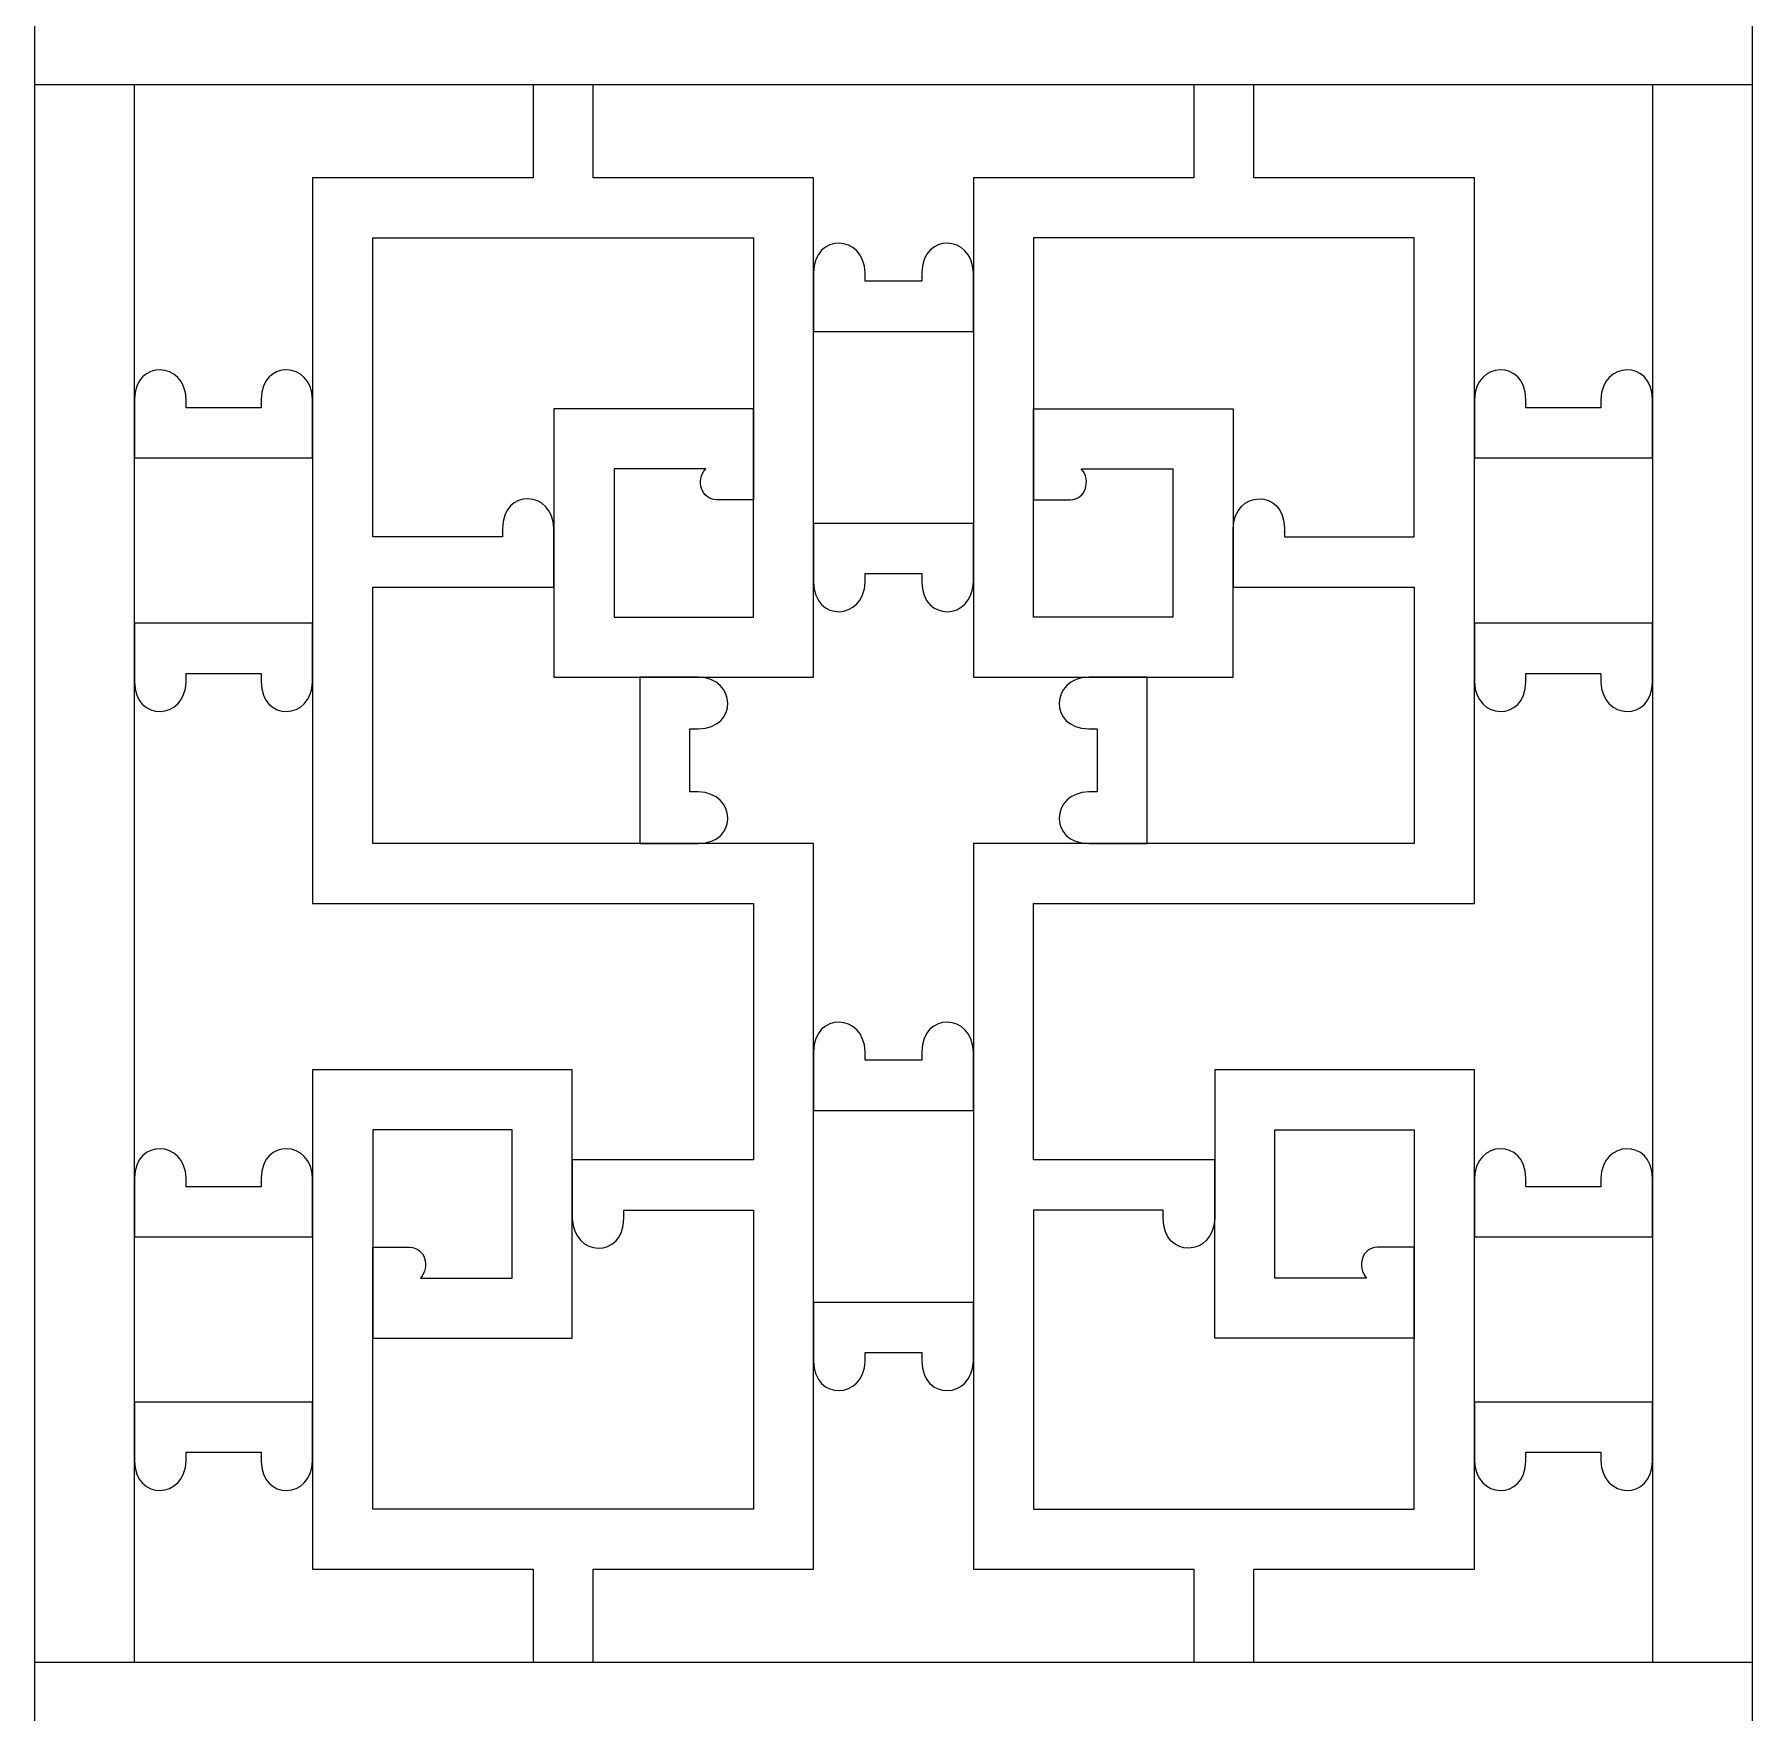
# Model space of a CAD drawing. Header units: centimetres. Extents: x 20.8 to 27.4, y -9.5 to 9.5.
# Drawn here: x 24.612 to 27.368, y -1.346 to 1.346 of the extents above; entities that cross this region are included whole.
import ezdxf

# ---------------------------------------------------------------- set-up
doc = ezdxf.new("R2010")
doc.units = ezdxf.units.CM
doc.header["$MEASUREMENT"] = 0
doc.layers.add('layer 1', color=7, linetype='Continuous')

msp = doc.modelspace()

# ---------------------------------------------------------------- linework, layer by layer
at = {"layer": 'layer 1', "color": 250, "lineweight": 9}
for points in [[(24.61222, 4.11734), (24.61222, 4.11734), (27.36783, 4.11734), (27.36783, 4.11734), (27.36783, 4.11734), (27.36783, 4.11734), (27.36783, 1.26533), (27.36783, 1.26533), (27.36783, 1.26533), (27.36783, 1.26533), (24.61222, 1.26533), (24.61222, 1.26533), (24.61222, 1.26533), (24.61222, 1.26533), (24.61222, 4.11734), (24.61222, 4.11734)], [(24.61222, 1.42601), (24.61222, 1.42601), (27.36783, 1.42601), (27.36783, 1.42601), (27.36783, 1.42601), (27.36783, 1.42601), (27.36783, -1.42599), (27.36783, -1.42599), (27.36783, -1.42599), (27.36783, -1.42599), (24.61222, -1.42599), (24.61222, -1.42599), (24.61222, -1.42599), (24.61222, -1.42599), (24.61222, 1.42601), (24.61222, 1.42601)], [(24.61222, -1.26532), (24.61222, -1.26532), (27.36783, -1.26532), (27.36783, -1.26532), (27.36783, -1.26532), (27.36783, -1.26532), (27.36783, -4.11733), (27.36783, -4.11733), (27.36783, -4.11733), (27.36783, -4.11733), (24.61222, -4.11733), (24.61222, -4.11733), (24.61222, -4.11733), (24.61222, -4.11733), (24.61222, -1.26532), (24.61222, -1.26532)]]:
    msp.add_open_spline(points, degree=3, knots=[0, 0, 0, 0, 0.2, 0.2, 0.2, 0.2, 0.4, 0.4, 0.4, 0.4, 0.6, 0.6, 0.6, 0.6, 1, 1, 1, 1], dxfattribs=at)
at = {"layer": 'layer 1', "color": 7, "lineweight": 9}
for points, knots in [([(24.77289, 0.76041), (24.77328, 0.82522), (24.85418, 0.82195), (24.85547, 0.76038), (24.85547, 0.76038), (24.85547, 0.7483), (24.85547, 0.74899), (24.85547, 0.74669), (24.85547, 0.74669), (24.85547, 0.74669), (24.97591, 0.74669), (24.97591, 0.74669), (24.97591, 0.74669), (24.97591, 0.76245), (24.97591, 0.74462), (24.97591, 0.76038), (24.97591, 0.76038), (24.97627, 0.82522), (25.05721, 0.82196), (25.0585, 0.76038), (25.0585, 0.76038), (25.0585, 0.76038), (25.0585, 1.11585), (25.0585, 1.11585), (25.0585, 1.11585), (25.0585, 1.11585), (25.412, 1.11585), (25.412, 1.11585), (25.412, 1.11585), (25.412, 1.11585), (25.412, 1.26533), (25.412, 1.26533), (25.412, 1.26533), (25.412, 1.26533), (24.77289, 1.26533), (24.77289, 1.26533), (24.77289, 1.26533), (24.77289, 1.26533), (24.77289, 0.76041), (24.77289, 0.76041)], [0, 0, 0, 0, 0.0909091, 0.0909091, 0.0909091, 0.0909091, 0.1818182, 0.1818182, 0.1818182, 0.1818182, 0.2727273, 0.2727273, 0.2727273, 0.2727273, 0.3636364, 0.3636364, 0.3636364, 0.3636364, 0.4545455, 0.4545455, 0.4545455, 0.4545455, 0.5454545, 0.5454545, 0.5454545, 0.5454545, 0.6363636, 0.6363636, 0.6363636, 0.6363636, 0.7272727, 0.7272727, 0.7272727, 0.7272727, 0.8181818, 0.8181818, 0.8181818, 0.8181818, 1, 1, 1, 1]), ([(25.50838, 1.26533), (25.50838, 1.26533), (25.50838, 1.11585), (25.50838, 1.11585), (25.50838, 1.11585), (25.50838, 1.11585), (25.86189, 1.11585), (25.86189, 1.11585), (25.86189, 1.11585), (25.86189, 1.11585), (25.86189, 0.96339), (25.86189, 0.96339), (25.86189, 0.96339), (25.86228, 1.02819), (25.94317, 1.02493), (25.94447, 0.96336), (25.94447, 0.96336), (25.94447, 0.95127), (25.94447, 0.95195), (25.94447, 0.94966), (25.94447, 0.94966), (25.94447, 0.94966), (26.03558, 0.94966), (26.03558, 0.94966), (26.03558, 0.94966), (26.03558, 0.96543), (26.03558, 0.94759), (26.03558, 0.96336), (26.03558, 0.96336), (26.03592, 1.02808), (26.11658, 1.02493), (26.11815, 0.96367), (26.11815, 0.96367), (26.11815, 0.96367), (26.11815, 1.11585), (26.11815, 1.11585), (26.11815, 1.11585), (26.11815, 1.11585), (26.47164, 1.11585), (26.47164, 1.11585), (26.47164, 1.11585), (26.47164, 1.11585), (26.47164, 1.26533), (26.47164, 1.26533), (26.47164, 1.26533), (26.47164, 1.26533), (25.50838, 1.26533), (25.50838, 1.26533)], [0, 0, 0, 0, 0.0769231, 0.0769231, 0.0769231, 0.0769231, 0.1538462, 0.1538462, 0.1538462, 0.1538462, 0.2307692, 0.2307692, 0.2307692, 0.2307692, 0.3076923, 0.3076923, 0.3076923, 0.3076923, 0.3846154, 0.3846154, 0.3846154, 0.3846154, 0.4615385, 0.4615385, 0.4615385, 0.4615385, 0.5384615, 0.5384615, 0.5384615, 0.5384615, 0.6153846, 0.6153846, 0.6153846, 0.6153846, 0.6923077, 0.6923077, 0.6923077, 0.6923077, 0.7692308, 0.7692308, 0.7692308, 0.7692308, 0.8461538, 0.8461538, 0.8461538, 0.8461538, 1, 1, 1, 1]), ([(26.56803, 1.26533), (26.56803, 1.26533), (26.56803, 1.11585), (26.56803, 1.11585), (26.56803, 1.11585), (26.56803, 1.11585), (26.92155, 1.11585), (26.92155, 1.11585), (26.92155, 1.11585), (26.92155, 1.11585), (26.92155, 0.76038), (26.92155, 0.76038), (26.92155, 0.76038), (26.92281, 0.82196), (27.00377, 0.82522), (27.00411, 0.76038), (27.00411, 0.76038), (27.00411, 0.74462), (27.00411, 0.76245), (27.00411, 0.74669), (27.00411, 0.74669), (27.00411, 0.74669), (27.12456, 0.74669), (27.12456, 0.74669), (27.12456, 0.74669), (27.12456, 0.74899), (27.12456, 0.7483), (27.12456, 0.76038), (27.12456, 0.76038), (27.12585, 0.82195), (27.20675, 0.82522), (27.20713, 0.76041), (27.20713, 0.76041), (27.20713, 0.76041), (27.20713, 1.26533), (27.20713, 1.26533), (27.20713, 1.26533), (27.20713, 1.26533), (26.56803, 1.26533), (26.56803, 1.26533)], [0, 0, 0, 0, 0.0909091, 0.0909091, 0.0909091, 0.0909091, 0.1818182, 0.1818182, 0.1818182, 0.1818182, 0.2727273, 0.2727273, 0.2727273, 0.2727273, 0.3636364, 0.3636364, 0.3636364, 0.3636364, 0.4545455, 0.4545455, 0.4545455, 0.4545455, 0.5454545, 0.5454545, 0.5454545, 0.5454545, 0.6363636, 0.6363636, 0.6363636, 0.6363636, 0.7272727, 0.7272727, 0.7272727, 0.7272727, 0.8181818, 0.8181818, 0.8181818, 0.8181818, 1, 1, 1, 1]), ([(25.44545, 0.55336), (25.44545, 0.55336), (25.44545, 0.74529), (25.44545, 0.74529), (25.44545, 0.74529), (25.44545, 0.74529), (25.76548, 0.74529), (25.76548, 0.74529), (25.76548, 0.74529), (25.76548, 0.74529), (25.76548, 1.01944), (25.76548, 1.01944), (25.76548, 1.01944), (25.76548, 1.01944), (25.15491, 1.01944), (25.15491, 1.01944), (25.15491, 1.01944), (25.15491, 1.01944), (25.15491, 0.53967), (25.15491, 0.53967), (25.15491, 0.53967), (25.15491, 0.53967), (25.36286, 0.53967), (25.36286, 0.53967), (25.36286, 0.53967), (25.36286, 0.55543), (25.36286, 0.53759), (25.36286, 0.55336), (25.36286, 0.55336), (25.36322, 0.6182), (25.44414, 0.61493), (25.44545, 0.55336)], [0, 0, 0, 0, 0.1111111, 0.1111111, 0.1111111, 0.1111111, 0.2222222, 0.2222222, 0.2222222, 0.2222222, 0.3333333, 0.3333333, 0.3333333, 0.3333333, 0.4444444, 0.4444444, 0.4444444, 0.4444444, 0.5555556, 0.5555556, 0.5555556, 0.5555556, 0.6666667, 0.6666667, 0.6666667, 0.6666667, 0.7777778, 0.7777778, 0.7777778, 0.7777778, 1, 1, 1, 1]), ([(26.53459, 0.55336), (26.53459, 0.55336), (26.53459, 0.64889), (26.53459, 0.64889), (26.53459, 0.64889), (26.53459, 0.64889), (26.53459, 0.74529), (26.53459, 0.74529), (26.53459, 0.74529), (26.53459, 0.74529), (26.21456, 0.74529), (26.21456, 0.74529), (26.21456, 0.74529), (26.21456, 0.74529), (26.21456, 1.01944), (26.21456, 1.01944), (26.21456, 1.01944), (26.21456, 1.01944), (26.82513, 1.01944), (26.82513, 1.01944), (26.82513, 1.01944), (26.82513, 1.01944), (26.82513, 0.53967), (26.82513, 0.53967), (26.82513, 0.53967), (26.82513, 0.53967), (26.61716, 0.53967), (26.61716, 0.53967), (26.61716, 0.53967), (26.61716, 0.55543), (26.61716, 0.53759), (26.61716, 0.55336), (26.61716, 0.55336), (26.61683, 0.6182), (26.53589, 0.61493), (26.53459, 0.55336)], [0, 0, 0, 0, 0.1, 0.1, 0.1, 0.1, 0.2, 0.2, 0.2, 0.2, 0.3, 0.3, 0.3, 0.3, 0.4, 0.4, 0.4, 0.4, 0.5, 0.5, 0.5, 0.5, 0.6, 0.6, 0.6, 0.6, 0.7, 0.7, 0.7, 0.7, 0.8, 0.8, 0.8, 0.8, 1, 1, 1, 1]), ([(25.86189, 0.86933), (25.86189, 0.86933), (25.86189, 0.96339), (25.86189, 0.96339), (25.86189, 0.96339), (25.86189, 0.96339), (25.86189, 0.86933), (25.86189, 0.86933)], [0, 0, 0, 0, 0.3333333, 0.3333333, 0.3333333, 0.3333333, 1, 1, 1, 1]), ([(26.11815, 0.86933), (26.11815, 0.86933), (26.11815, 0.96367), (26.11815, 0.96367), (26.11815, 0.96367), (26.11815, 0.96367), (26.11815, 0.86933), (26.11815, 0.86933)], [0, 0, 0, 0, 0.3333333, 0.3333333, 0.3333333, 0.3333333, 1, 1, 1, 1]), ([(26.11815, 0.86933), (26.11815, 0.86933), (25.86189, 0.86933), (25.86189, 0.86933), (25.86189, 0.86933), (25.86189, 0.86933), (25.86189, 0.56131), (25.86189, 0.56131), (25.86189, 0.56131), (25.86189, 0.56131), (26.11815, 0.56131), (26.11815, 0.56131), (26.11815, 0.56131), (26.11815, 0.56131), (26.11815, 0.86933), (26.11815, 0.86933)], [0, 0, 0, 0, 0.2, 0.2, 0.2, 0.2, 0.4, 0.4, 0.4, 0.4, 0.6, 0.6, 0.6, 0.6, 1, 1, 1, 1]), ([(24.77289, 0.66636), (24.77289, 0.66636), (24.77289, 0.76041), (24.77289, 0.76041), (24.77289, 0.76041), (24.77289, 0.76041), (24.77289, 0.66636), (24.77289, 0.66636)], [0, 0, 0, 0, 0.3333333, 0.3333333, 0.3333333, 0.3333333, 1, 1, 1, 1]), ([(25.0585, 0.66636), (25.0585, 0.66636), (25.0585, 0.76038), (25.0585, 0.76038), (25.0585, 0.76038), (25.0585, 0.76038), (25.0585, 0.66636), (25.0585, 0.66636)], [0, 0, 0, 0, 0.3333333, 0.3333333, 0.3333333, 0.3333333, 1, 1, 1, 1]), ([(25.76548, 0.59931), (25.76548, 0.59931), (25.76548, 0.74529), (25.76548, 0.74529), (25.76548, 0.74529), (25.76548, 0.74529), (25.76548, 0.59931), (25.76548, 0.59931)], [0, 0, 0, 0, 0.3333333, 0.3333333, 0.3333333, 0.3333333, 1, 1, 1, 1]), ([(26.21456, 0.59931), (26.21456, 0.59931), (26.21456, 0.74529), (26.21456, 0.74529), (26.21456, 0.74529), (26.21456, 0.74529), (26.21456, 0.59931), (26.21456, 0.59931)], [0, 0, 0, 0, 0.3333333, 0.3333333, 0.3333333, 0.3333333, 1, 1, 1, 1]), ([(26.92155, 0.66636), (26.92155, 0.66636), (26.92155, 0.76038), (26.92155, 0.76038), (26.92155, 0.76038), (26.92155, 0.76038), (26.92155, 0.66636), (26.92155, 0.66636)], [0, 0, 0, 0, 0.3333333, 0.3333333, 0.3333333, 0.3333333, 1, 1, 1, 1]), ([(27.20713, 0.66636), (27.20713, 0.66636), (27.20713, 0.76041), (27.20713, 0.76041), (27.20713, 0.76041), (27.20713, 0.76041), (27.20713, 0.66636), (27.20713, 0.66636)], [0, 0, 0, 0, 0.3333333, 0.3333333, 0.3333333, 0.3333333, 1, 1, 1, 1]), ([(24.77289, 0.40129), (24.77289, 0.40129), (25.0585, 0.40129), (25.0585, 0.40129), (25.0585, 0.40129), (25.0585, 0.40129), (25.0585, 0.66636), (25.0585, 0.66636), (25.0585, 0.66636), (25.0585, 0.66636), (24.77289, 0.66636), (24.77289, 0.66636), (24.77289, 0.66636), (24.77289, 0.66636), (24.77289, 0.40129), (24.77289, 0.40129)], [0, 0, 0, 0, 0.2, 0.2, 0.2, 0.2, 0.4, 0.4, 0.4, 0.4, 0.6, 0.6, 0.6, 0.6, 1, 1, 1, 1]), ([(27.20713, 0.66636), (27.20713, 0.66636), (26.92155, 0.66636), (26.92155, 0.66636), (26.92155, 0.66636), (26.92155, 0.66636), (26.92155, 0.40129), (26.92155, 0.40129), (26.92155, 0.40129), (26.92155, 0.40129), (27.20713, 0.40129), (27.20713, 0.40129), (27.20713, 0.40129), (27.20713, 0.40129), (27.20713, 0.66636), (27.20713, 0.66636)], [0, 0, 0, 0, 0.2, 0.2, 0.2, 0.2, 0.4, 0.4, 0.4, 0.4, 0.6, 0.6, 0.6, 0.6, 1, 1, 1, 1]), ([(25.68882, 0.64889), (25.67246, 0.63088), (25.68202, 0.59911), (25.70636, 0.59931), (25.70636, 0.59931), (25.72606, 0.59931), (25.74576, 0.59931), (25.76548, 0.59931), (25.76548, 0.59931), (25.76548, 0.59931), (25.76548, 0.4112), (25.76548, 0.4112), (25.76548, 0.4112), (25.76548, 0.4112), (25.54184, 0.4112), (25.54184, 0.4112), (25.54184, 0.4112), (25.54184, 0.4112), (25.54184, 0.64889), (25.54184, 0.64889), (25.54184, 0.64889), (25.54184, 0.64889), (25.68882, 0.64889), (25.68882, 0.64889)], [0, 0, 0, 0, 0.1428571, 0.1428571, 0.1428571, 0.1428571, 0.2857143, 0.2857143, 0.2857143, 0.2857143, 0.4285714, 0.4285714, 0.4285714, 0.4285714, 0.5714286, 0.5714286, 0.5714286, 0.5714286, 0.7142857, 0.7142857, 0.7142857, 0.7142857, 1, 1, 1, 1]), ([(26.2912, 0.64889), (26.30756, 0.63088), (26.29802, 0.59911), (26.27368, 0.59931), (26.27368, 0.59931), (26.25396, 0.59931), (26.23426, 0.59931), (26.21456, 0.59931), (26.21456, 0.59931), (26.21456, 0.59931), (26.21456, 0.4112), (26.21456, 0.4112), (26.21456, 0.4112), (26.21456, 0.4112), (26.43818, 0.4112), (26.43818, 0.4112), (26.43818, 0.4112), (26.43818, 0.4112), (26.43818, 0.64889), (26.43818, 0.64889), (26.43818, 0.64889), (26.43818, 0.64889), (26.2912, 0.64889), (26.2912, 0.64889)], [0, 0, 0, 0, 0.1428571, 0.1428571, 0.1428571, 0.1428571, 0.2857143, 0.2857143, 0.2857143, 0.2857143, 0.4285714, 0.4285714, 0.4285714, 0.4285714, 0.5714286, 0.5714286, 0.5714286, 0.5714286, 0.7142857, 0.7142857, 0.7142857, 0.7142857, 1, 1, 1, 1]), ([(25.44545, 0.45933), (25.44545, 0.45933), (25.44545, 0.55336), (25.44545, 0.55336), (25.44545, 0.55336), (25.44545, 0.55336), (25.44545, 0.45933), (25.44545, 0.45933)], [0, 0, 0, 0, 0.3333333, 0.3333333, 0.3333333, 0.3333333, 1, 1, 1, 1]), ([(25.86189, 0.46726), (25.86189, 0.46726), (25.86189, 0.56131), (25.86189, 0.56131), (25.86189, 0.56131), (25.86189, 0.56131), (25.86189, 0.46726), (25.86189, 0.46726)], [0, 0, 0, 0, 0.3333333, 0.3333333, 0.3333333, 0.3333333, 1, 1, 1, 1]), ([(26.11815, 0.46697), (26.11815, 0.46697), (26.11815, 0.56131), (26.11815, 0.56131), (26.11815, 0.56131), (26.11815, 0.56131), (26.11815, 0.46697), (26.11815, 0.46697)], [0, 0, 0, 0, 0.3333333, 0.3333333, 0.3333333, 0.3333333, 1, 1, 1, 1]), ([(26.53459, 0.45933), (26.53459, 0.45933), (26.53459, 0.55336), (26.53459, 0.55336), (26.53459, 0.55336), (26.53459, 0.55336), (26.53459, 0.45933), (26.53459, 0.45933)], [0, 0, 0, 0, 0.3333333, 0.3333333, 0.3333333, 0.3333333, 1, 1, 1, 1]), ([(26.30305, 0.0482), (26.23821, 0.04857), (26.24148, 0.12953), (26.30305, 0.13082), (26.30305, 0.13082), (26.31513, 0.13082), (26.31446, 0.13082), (26.31674, 0.13082), (26.31674, 0.13082), (26.31674, 0.13082), (26.31674, 0.23221), (26.31674, 0.23221), (26.31674, 0.23221), (26.30098, 0.23221), (26.31882, 0.23221), (26.30305, 0.23221), (26.30305, 0.23221), (26.23821, 0.23257), (26.24148, 0.31351), (26.30305, 0.31479), (26.30305, 0.31479), (26.30305, 0.31479), (26.11815, 0.31479), (26.11815, 0.31479), (26.11815, 0.31479), (26.11815, 0.31479), (26.11815, 0.46697), (26.11815, 0.46697), (26.11815, 0.46697), (26.11658, 0.4057), (26.03592, 0.40256), (26.03558, 0.46729), (26.03558, 0.46729), (26.03558, 0.48305), (26.03558, 0.46522), (26.03558, 0.48098), (26.03558, 0.48098), (26.03558, 0.48098), (25.94447, 0.48098), (25.94447, 0.48098), (25.94447, 0.48098), (25.94447, 0.47869), (25.94447, 0.47937), (25.94447, 0.46729), (25.94447, 0.46729), (25.94317, 0.40573), (25.86228, 0.40245), (25.86189, 0.46726), (25.86189, 0.46726), (25.86189, 0.46726), (25.86189, 0.31479), (25.86189, 0.31479), (25.86189, 0.31479), (25.86189, 0.31479), (25.67697, 0.31479), (25.67697, 0.31479), (25.67697, 0.31479), (25.73854, 0.31351), (25.74181, 0.23257), (25.67697, 0.23221), (25.67697, 0.23221), (25.66121, 0.23221), (25.67904, 0.23221), (25.66328, 0.23221), (25.66328, 0.23221), (25.66328, 0.23221), (25.66328, 0.13082), (25.66328, 0.13082), (25.66328, 0.13082), (25.66556, 0.13082), (25.66489, 0.13082), (25.67697, 0.13082), (25.67697, 0.13082), (25.73854, 0.12953), (25.74181, 0.04857), (25.67697, 0.0482), (25.67697, 0.0482), (25.67697, 0.0482), (25.76548, 0.0482), (25.76548, 0.0482), (25.76548, 0.0482), (25.76548, 0.0482), (25.86189, 0.0482), (25.86189, 0.0482), (25.86189, 0.0482), (25.86189, 0.0482), (25.86189, -0.28575), (25.86189, -0.28575), (25.86189, -0.28575), (25.86228, -0.22095), (25.94317, -0.22422), (25.94447, -0.28578), (25.94447, -0.28578), (25.94447, -0.29786), (25.94447, -0.29718), (25.94447, -0.29946), (25.94447, -0.29946), (25.94447, -0.29946), (26.03558, -0.29946), (26.03558, -0.29946), (26.03558, -0.29946), (26.03558, -0.28371), (26.03558, -0.30154), (26.03558, -0.28578), (26.03558, -0.28578), (26.03592, -0.22107), (26.11656, -0.2242), (26.11815, -0.28544), (26.11815, -0.28544), (26.11815, -0.28544), (26.11815, 0.0482), (26.11815, 0.0482), (26.11815, 0.0482), (26.17977, 0.0482), (26.24143, 0.0482), (26.30305, 0.0482)], [0, 0, 0, 0, 0.0333333, 0.0333333, 0.0333333, 0.0333333, 0.0666667, 0.0666667, 0.0666667, 0.0666667, 0.1, 0.1, 0.1, 0.1, 0.1333333, 0.1333333, 0.1333333, 0.1333333, 0.1666667, 0.1666667, 0.1666667, 0.1666667, 0.2, 0.2, 0.2, 0.2, 0.2333333, 0.2333333, 0.2333333, 0.2333333, 0.2666667, 0.2666667, 0.2666667, 0.2666667, 0.3, 0.3, 0.3, 0.3, 0.3333333, 0.3333333, 0.3333333, 0.3333333, 0.3666667, 0.3666667, 0.3666667, 0.3666667, 0.4, 0.4, 0.4, 0.4, 0.4333333, 0.4333333, 0.4333333, 0.4333333, 0.4666667, 0.4666667, 0.4666667, 0.4666667, 0.5, 0.5, 0.5, 0.5, 0.5333333, 0.5333333, 0.5333333, 0.5333333, 0.5666667, 0.5666667, 0.5666667, 0.5666667, 0.6, 0.6, 0.6, 0.6, 0.6333333, 0.6333333, 0.6333333, 0.6333333, 0.6666667, 0.6666667, 0.6666667, 0.6666667, 0.7, 0.7, 0.7, 0.7, 0.7333333, 0.7333333, 0.7333333, 0.7333333, 0.7666667, 0.7666667, 0.7666667, 0.7666667, 0.8, 0.8, 0.8, 0.8, 0.8333333, 0.8333333, 0.8333333, 0.8333333, 0.8666667, 0.8666667, 0.8666667, 0.8666667, 0.9, 0.9, 0.9, 0.9, 0.9333333, 0.9333333, 0.9333333, 0.9333333, 1, 1, 1, 1]), ([(25.58295, 0.0482), (25.58295, 0.0482), (25.58295, 0.31479), (25.58295, 0.31479), (25.58295, 0.31479), (25.58295, 0.31479), (25.44545, 0.31479), (25.44545, 0.31479), (25.44545, 0.31479), (25.44545, 0.31479), (25.44545, 0.45933), (25.44545, 0.45933), (25.44545, 0.45933), (25.44545, 0.45933), (25.15491, 0.45933), (25.15491, 0.45933), (25.15491, 0.45933), (25.15491, 0.45933), (25.15491, 0.0482), (25.15491, 0.0482), (25.15491, 0.0482), (25.15491, 0.0482), (25.58295, 0.0482), (25.58295, 0.0482)], [0, 0, 0, 0, 0.1428571, 0.1428571, 0.1428571, 0.1428571, 0.2857143, 0.2857143, 0.2857143, 0.2857143, 0.4285714, 0.4285714, 0.4285714, 0.4285714, 0.5714286, 0.5714286, 0.5714286, 0.5714286, 0.7142857, 0.7142857, 0.7142857, 0.7142857, 1, 1, 1, 1]), ([(26.39709, 0.0482), (26.53976, 0.0482), (26.68244, 0.0482), (26.82513, 0.0482), (26.82513, 0.0482), (26.82513, 0.0482), (26.82513, 0.45933), (26.82513, 0.45933), (26.82513, 0.45933), (26.82513, 0.45933), (26.53459, 0.45933), (26.53459, 0.45933), (26.53459, 0.45933), (26.53459, 0.45933), (26.53459, 0.4112), (26.53459, 0.4112), (26.53459, 0.4112), (26.53459, 0.4112), (26.53459, 0.31479), (26.53459, 0.31479), (26.53459, 0.31479), (26.53459, 0.31479), (26.39709, 0.31479), (26.39709, 0.31479), (26.39709, 0.31479), (26.39709, 0.31479), (26.39709, 0.0482), (26.39709, 0.0482)], [0, 0, 0, 0, 0.125, 0.125, 0.125, 0.125, 0.25, 0.25, 0.25, 0.25, 0.375, 0.375, 0.375, 0.375, 0.5, 0.5, 0.5, 0.5, 0.625, 0.625, 0.625, 0.625, 0.75, 0.75, 0.75, 0.75, 1, 1, 1, 1]), ([(24.77289, 0.30724), (24.77289, 0.30724), (24.77289, 0.40129), (24.77289, 0.40129), (24.77289, 0.40129), (24.77289, 0.40129), (24.77289, 0.30724), (24.77289, 0.30724)], [0, 0, 0, 0, 0.3333333, 0.3333333, 0.3333333, 0.3333333, 1, 1, 1, 1]), ([(25.0585, 0.30727), (25.0585, 0.30727), (25.0585, 0.40129), (25.0585, 0.40129), (25.0585, 0.40129), (25.0585, 0.40129), (25.0585, 0.30727), (25.0585, 0.30727)], [0, 0, 0, 0, 0.3333333, 0.3333333, 0.3333333, 0.3333333, 1, 1, 1, 1]), ([(26.92155, 0.40129), (26.92155, 0.40129), (26.92155, 0.30727), (26.92155, 0.30727), (26.92155, 0.30727), (26.92155, 0.30727), (26.92155, 0.40129), (26.92155, 0.40129)], [0, 0, 0, 0, 0.3333333, 0.3333333, 0.3333333, 0.3333333, 1, 1, 1, 1]), ([(27.20713, 0.40129), (27.20713, 0.40129), (27.20713, 0.30724), (27.20713, 0.30724), (27.20713, 0.30724), (27.20713, 0.30724), (27.20713, 0.40129), (27.20713, 0.40129)], [0, 0, 0, 0, 0.3333333, 0.3333333, 0.3333333, 0.3333333, 1, 1, 1, 1]), ([(24.77289, -0.48872), (24.77328, -0.42391), (24.85418, -0.42719), (24.85547, -0.48876), (24.85547, -0.48876), (24.85547, -0.50083), (24.85547, -0.50016), (24.85547, -0.50244), (24.85547, -0.50244), (24.85547, -0.50244), (24.97591, -0.50244), (24.97591, -0.50244), (24.97591, -0.50244), (24.97591, -0.48669), (24.97591, -0.50451), (24.97591, -0.48876), (24.97591, -0.48876), (24.97627, -0.42391), (25.05721, -0.42719), (25.0585, -0.48876), (25.0585, -0.48876), (25.0585, -0.48876), (25.0585, -0.31479), (25.0585, -0.31479), (25.0585, -0.31479), (25.19732, -0.31479), (25.33613, -0.31479), (25.47495, -0.31479), (25.47495, -0.31479), (25.47495, -0.31479), (25.47495, -0.45932), (25.47495, -0.45932), (25.47495, -0.45932), (25.47495, -0.45932), (25.76548, -0.45932), (25.76548, -0.45932), (25.76548, -0.45932), (25.76548, -0.45932), (25.76548, -0.0482), (25.76548, -0.0482), (25.76548, -0.0482), (25.76548, -0.0482), (25.0585, -0.0482), (25.0585, -0.0482), (25.0585, -0.0482), (25.0585, -0.0482), (25.0585, 0.30727), (25.0585, 0.30727), (25.0585, 0.30727), (25.05721, 0.24569), (24.97627, 0.24243), (24.97591, 0.30727), (24.97591, 0.30727), (24.97591, 0.32303), (24.97591, 0.30519), (24.97591, 0.32096), (24.97591, 0.32096), (24.97591, 0.32096), (24.85547, 0.32096), (24.85547, 0.32096), (24.85547, 0.32096), (24.85547, 0.31866), (24.85547, 0.31935), (24.85547, 0.30727), (24.85547, 0.30727), (24.85418, 0.2457), (24.77328, 0.24243), (24.77289, 0.30724), (24.77289, 0.30724), (24.77289, 0.30724), (24.77289, -0.48872), (24.77289, -0.48872)], [0, 0, 0, 0, 0.0526316, 0.0526316, 0.0526316, 0.0526316, 0.1052632, 0.1052632, 0.1052632, 0.1052632, 0.1578947, 0.1578947, 0.1578947, 0.1578947, 0.2105263, 0.2105263, 0.2105263, 0.2105263, 0.2631579, 0.2631579, 0.2631579, 0.2631579, 0.3157895, 0.3157895, 0.3157895, 0.3157895, 0.3684211, 0.3684211, 0.3684211, 0.3684211, 0.4210526, 0.4210526, 0.4210526, 0.4210526, 0.4736842, 0.4736842, 0.4736842, 0.4736842, 0.5263158, 0.5263158, 0.5263158, 0.5263158, 0.5789474, 0.5789474, 0.5789474, 0.5789474, 0.6315789, 0.6315789, 0.6315789, 0.6315789, 0.6842105, 0.6842105, 0.6842105, 0.6842105, 0.7368421, 0.7368421, 0.7368421, 0.7368421, 0.7894737, 0.7894737, 0.7894737, 0.7894737, 0.8421053, 0.8421053, 0.8421053, 0.8421053, 0.8947368, 0.8947368, 0.8947368, 0.8947368, 1, 1, 1, 1]), ([(25.67697, 0.31479), (25.67697, 0.31479), (25.58295, 0.31479), (25.58295, 0.31479), (25.58295, 0.31479), (25.58295, 0.31479), (25.67697, 0.31479), (25.67697, 0.31479)], [0, 0, 0, 0, 0.3333333, 0.3333333, 0.3333333, 0.3333333, 1, 1, 1, 1]), ([(27.20713, 0.30724), (27.20675, 0.24243), (27.12585, 0.2457), (27.12456, 0.30727), (27.12456, 0.30727), (27.12456, 0.31935), (27.12456, 0.31866), (27.12456, 0.32096), (27.12456, 0.32096), (27.12456, 0.32096), (27.00411, 0.32096), (27.00411, 0.32096), (27.00411, 0.32096), (27.00411, 0.30519), (27.00411, 0.32303), (27.00411, 0.30727), (27.00411, 0.30727), (27.00377, 0.24243), (26.92281, 0.24569), (26.92155, 0.30727), (26.92155, 0.30727), (26.92155, 0.30727), (26.92155, -0.0482), (26.92155, -0.0482), (26.92155, -0.0482), (26.92155, -0.0482), (26.21456, -0.0482), (26.21456, -0.0482), (26.21456, -0.0482), (26.21456, -0.0482), (26.21456, -0.45932), (26.21456, -0.45932), (26.21456, -0.45932), (26.21456, -0.45932), (26.5051, -0.45932), (26.5051, -0.45932), (26.5051, -0.45932), (26.5051, -0.45932), (26.5051, -0.31479), (26.5051, -0.31479), (26.5051, -0.31479), (26.64389, -0.31479), (26.78271, -0.31479), (26.92155, -0.31479), (26.92155, -0.31479), (26.92155, -0.31479), (26.92155, -0.48876), (26.92155, -0.48876), (26.92155, -0.48876), (26.92281, -0.42719), (27.00377, -0.42391), (27.00411, -0.48876), (27.00411, -0.48876), (27.00411, -0.50451), (27.00411, -0.48669), (27.00411, -0.50244), (27.00411, -0.50244), (27.00411, -0.50244), (27.12456, -0.50244), (27.12456, -0.50244), (27.12456, -0.50244), (27.12456, -0.50016), (27.12456, -0.50083), (27.12456, -0.48876), (27.12456, -0.48876), (27.12585, -0.42719), (27.20675, -0.42391), (27.20713, -0.48873), (27.20713, -0.48873), (27.20713, -0.48873), (27.20713, 0.30724), (27.20713, 0.30724)], [0, 0, 0, 0, 0.0526316, 0.0526316, 0.0526316, 0.0526316, 0.1052632, 0.1052632, 0.1052632, 0.1052632, 0.1578947, 0.1578947, 0.1578947, 0.1578947, 0.2105263, 0.2105263, 0.2105263, 0.2105263, 0.2631579, 0.2631579, 0.2631579, 0.2631579, 0.3157895, 0.3157895, 0.3157895, 0.3157895, 0.3684211, 0.3684211, 0.3684211, 0.3684211, 0.4210526, 0.4210526, 0.4210526, 0.4210526, 0.4736842, 0.4736842, 0.4736842, 0.4736842, 0.5263158, 0.5263158, 0.5263158, 0.5263158, 0.5789474, 0.5789474, 0.5789474, 0.5789474, 0.6315789, 0.6315789, 0.6315789, 0.6315789, 0.6842105, 0.6842105, 0.6842105, 0.6842105, 0.7368421, 0.7368421, 0.7368421, 0.7368421, 0.7894737, 0.7894737, 0.7894737, 0.7894737, 0.8421053, 0.8421053, 0.8421053, 0.8421053, 0.8947368, 0.8947368, 0.8947368, 0.8947368, 1, 1, 1, 1]), ([(26.39709, 0.31479), (26.39709, 0.31479), (26.30305, 0.31479), (26.30305, 0.31479), (26.30305, 0.31479), (26.30305, 0.31479), (26.39709, 0.31479), (26.39709, 0.31479)], [0, 0, 0, 0, 0.3333333, 0.3333333, 0.3333333, 0.3333333, 1, 1, 1, 1]), ([(25.67697, 0.0482), (25.67697, 0.0482), (25.58295, 0.0482), (25.58295, 0.0482), (25.58295, 0.0482), (25.58295, 0.0482), (25.67697, 0.0482), (25.67697, 0.0482)], [0, 0, 0, 0, 0.3333333, 0.3333333, 0.3333333, 0.3333333, 1, 1, 1, 1]), ([(26.39709, 0.0482), (26.39709, 0.0482), (26.30305, 0.0482), (26.30305, 0.0482), (26.30305, 0.0482), (26.30305, 0.0482), (26.39709, 0.0482), (26.39709, 0.0482)], [0, 0, 0, 0, 0.3333333, 0.3333333, 0.3333333, 0.3333333, 1, 1, 1, 1]), ([(25.86189, -0.3798), (25.86189, -0.3798), (25.86189, -0.28575), (25.86189, -0.28575), (25.86189, -0.28575), (25.86189, -0.28575), (25.86189, -0.3798), (25.86189, -0.3798)], [0, 0, 0, 0, 0.3333333, 0.3333333, 0.3333333, 0.3333333, 1, 1, 1, 1]), ([(26.11815, -0.3798), (26.11815, -0.3798), (26.11815, -0.28544), (26.11815, -0.28544), (26.11815, -0.28544), (26.11815, -0.28544), (26.11815, -0.3798), (26.11815, -0.3798)], [0, 0, 0, 0, 0.3333333, 0.3333333, 0.3333333, 0.3333333, 1, 1, 1, 1]), ([(26.11815, -0.3798), (26.11815, -0.3798), (25.86189, -0.3798), (25.86189, -0.3798), (25.86189, -0.3798), (25.86189, -0.3798), (25.86189, -0.68782), (25.86189, -0.68782), (25.86189, -0.68782), (25.86189, -0.68782), (26.11815, -0.68782), (26.11815, -0.68782), (26.11815, -0.68782), (26.11815, -0.68782), (26.11815, -0.3798), (26.11815, -0.3798)], [0, 0, 0, 0, 0.2, 0.2, 0.2, 0.2, 0.4, 0.4, 0.4, 0.4, 0.6, 0.6, 0.6, 0.6, 1, 1, 1, 1]), ([(25.23155, -0.64887), (25.24792, -0.63086), (25.23837, -0.5991), (25.21401, -0.59929), (25.21401, -0.59929), (25.19431, -0.59929), (25.17461, -0.59929), (25.15491, -0.59929), (25.15491, -0.59929), (25.15491, -0.59929), (25.15491, -0.41119), (25.15491, -0.41119), (25.15491, -0.41119), (25.15491, -0.41119), (25.37854, -0.41119), (25.37854, -0.41119), (25.37854, -0.41119), (25.37854, -0.41119), (25.37854, -0.64887), (25.37854, -0.64887), (25.37854, -0.64887), (25.37854, -0.64887), (25.23155, -0.64887), (25.23155, -0.64887)], [0, 0, 0, 0, 0.1428571, 0.1428571, 0.1428571, 0.1428571, 0.2857143, 0.2857143, 0.2857143, 0.2857143, 0.4285714, 0.4285714, 0.4285714, 0.4285714, 0.5714286, 0.5714286, 0.5714286, 0.5714286, 0.7142857, 0.7142857, 0.7142857, 0.7142857, 1, 1, 1, 1]), ([(26.74849, -0.64887), (26.73211, -0.63086), (26.74167, -0.5991), (26.76601, -0.59929), (26.76601, -0.59929), (26.78571, -0.59929), (26.80541, -0.59929), (26.82513, -0.59929), (26.82513, -0.59929), (26.82513, -0.59929), (26.82513, -0.41119), (26.82513, -0.41119), (26.82513, -0.41119), (26.82513, -0.41119), (26.60149, -0.41119), (26.60149, -0.41119), (26.60149, -0.41119), (26.60149, -0.41119), (26.60149, -0.64887), (26.60149, -0.64887), (26.60149, -0.64887), (26.60149, -0.64887), (26.74849, -0.64887), (26.74849, -0.64887)], [0, 0, 0, 0, 0.1428571, 0.1428571, 0.1428571, 0.1428571, 0.2857143, 0.2857143, 0.2857143, 0.2857143, 0.4285714, 0.4285714, 0.4285714, 0.4285714, 0.5714286, 0.5714286, 0.5714286, 0.5714286, 0.7142857, 0.7142857, 0.7142857, 0.7142857, 1, 1, 1, 1]), ([(25.47495, -0.45932), (25.47495, -0.45932), (25.47495, -0.55336), (25.47495, -0.55336), (25.47495, -0.55336), (25.47495, -0.55336), (25.47495, -0.45932), (25.47495, -0.45932)], [0, 0, 0, 0, 0.3333333, 0.3333333, 0.3333333, 0.3333333, 1, 1, 1, 1]), ([(26.5051, -0.45932), (26.5051, -0.45932), (26.5051, -0.55336), (26.5051, -0.55336), (26.5051, -0.55336), (26.5051, -0.55336), (26.5051, -0.45932), (26.5051, -0.45932)], [0, 0, 0, 0, 0.3333333, 0.3333333, 0.3333333, 0.3333333, 1, 1, 1, 1]), ([(24.77289, -0.58278), (24.77289, -0.58278), (24.77289, -0.48872), (24.77289, -0.48872), (24.77289, -0.48872), (24.77289, -0.48872), (24.77289, -0.58278), (24.77289, -0.58278)], [0, 0, 0, 0, 0.3333333, 0.3333333, 0.3333333, 0.3333333, 1, 1, 1, 1]), ([(25.0585, -0.58278), (25.0585, -0.58278), (25.0585, -0.48876), (25.0585, -0.48876), (25.0585, -0.48876), (25.0585, -0.48876), (25.0585, -0.58278), (25.0585, -0.58278)], [0, 0, 0, 0, 0.3333333, 0.3333333, 0.3333333, 0.3333333, 1, 1, 1, 1]), ([(26.92155, -0.58278), (26.92155, -0.58278), (26.92155, -0.48876), (26.92155, -0.48876), (26.92155, -0.48876), (26.92155, -0.48876), (26.92155, -0.58278), (26.92155, -0.58278)], [0, 0, 0, 0, 0.3333333, 0.3333333, 0.3333333, 0.3333333, 1, 1, 1, 1]), ([(27.20713, -0.58278), (27.20713, -0.58278), (27.20713, -0.48873), (27.20713, -0.48873), (27.20713, -0.48873), (27.20713, -0.48873), (27.20713, -0.58278), (27.20713, -0.58278)], [0, 0, 0, 0, 0.3333333, 0.3333333, 0.3333333, 0.3333333, 1, 1, 1, 1]), ([(25.47495, -0.55336), (25.47495, -0.55336), (25.47495, -0.74528), (25.47495, -0.74528), (25.47495, -0.74528), (25.47495, -0.74528), (25.15491, -0.74528), (25.15491, -0.74528), (25.15491, -0.74528), (25.15491, -0.74528), (25.15491, -1.01943), (25.15491, -1.01943), (25.15491, -1.01943), (25.15491, -1.01943), (25.76548, -1.01943), (25.76548, -1.01943), (25.76548, -1.01943), (25.76548, -1.01943), (25.76548, -0.53965), (25.76548, -0.53965), (25.76548, -0.53965), (25.76548, -0.53965), (25.55751, -0.53965), (25.55751, -0.53965), (25.55751, -0.53965), (25.55751, -0.55542), (25.55751, -0.53759), (25.55751, -0.55334), (25.55751, -0.55334), (25.55717, -0.61818), (25.47626, -0.61492), (25.47495, -0.55336)], [0, 0, 0, 0, 0.1111111, 0.1111111, 0.1111111, 0.1111111, 0.2222222, 0.2222222, 0.2222222, 0.2222222, 0.3333333, 0.3333333, 0.3333333, 0.3333333, 0.4444444, 0.4444444, 0.4444444, 0.4444444, 0.5555556, 0.5555556, 0.5555556, 0.5555556, 0.6666667, 0.6666667, 0.6666667, 0.6666667, 0.7777778, 0.7777778, 0.7777778, 0.7777778, 1, 1, 1, 1]), ([(26.21456, -0.53965), (26.21456, -0.53965), (26.42251, -0.53965), (26.42251, -0.53965), (26.42251, -0.53965), (26.42251, -0.55542), (26.42251, -0.53759), (26.42251, -0.55334), (26.42251, -0.55334), (26.42286, -0.61818), (26.50378, -0.61492), (26.5051, -0.55336), (26.5051, -0.55336), (26.5051, -0.55336), (26.5051, -0.74528), (26.5051, -0.74528), (26.5051, -0.74528), (26.5051, -0.74528), (26.82513, -0.74528), (26.82513, -0.74528), (26.82513, -0.74528), (26.82513, -0.74528), (26.82513, -1.01943), (26.82513, -1.01943), (26.82513, -1.01943), (26.82513, -1.01943), (26.21456, -1.01943), (26.21456, -1.01943), (26.21456, -1.01943), (26.21456, -1.01943), (26.21456, -0.53965), (26.21456, -0.53965)], [0, 0, 0, 0, 0.1111111, 0.1111111, 0.1111111, 0.1111111, 0.2222222, 0.2222222, 0.2222222, 0.2222222, 0.3333333, 0.3333333, 0.3333333, 0.3333333, 0.4444444, 0.4444444, 0.4444444, 0.4444444, 0.5555556, 0.5555556, 0.5555556, 0.5555556, 0.6666667, 0.6666667, 0.6666667, 0.6666667, 0.7777778, 0.7777778, 0.7777778, 0.7777778, 1, 1, 1, 1]), ([(24.77289, -0.84785), (24.77289, -0.84785), (25.0585, -0.84785), (25.0585, -0.84785), (25.0585, -0.84785), (25.0585, -0.84785), (25.0585, -0.58278), (25.0585, -0.58278), (25.0585, -0.58278), (25.0585, -0.58278), (24.77289, -0.58278), (24.77289, -0.58278), (24.77289, -0.58278), (24.77289, -0.58278), (24.77289, -0.84785), (24.77289, -0.84785)], [0, 0, 0, 0, 0.2, 0.2, 0.2, 0.2, 0.4, 0.4, 0.4, 0.4, 0.6, 0.6, 0.6, 0.6, 1, 1, 1, 1]), ([(25.15491, -0.74528), (25.15491, -0.74528), (25.15491, -0.59929), (25.15491, -0.59929), (25.15491, -0.59929), (25.15491, -0.59929), (25.15491, -0.74528), (25.15491, -0.74528)], [0, 0, 0, 0, 0.3333333, 0.3333333, 0.3333333, 0.3333333, 1, 1, 1, 1]), ([(26.82513, -0.74528), (26.82513, -0.74528), (26.82513, -0.59929), (26.82513, -0.59929), (26.82513, -0.59929), (26.82513, -0.59929), (26.82513, -0.74528), (26.82513, -0.74528)], [0, 0, 0, 0, 0.3333333, 0.3333333, 0.3333333, 0.3333333, 1, 1, 1, 1]), ([(26.92155, -0.58278), (26.92155, -0.58278), (26.92155, -0.84785), (26.92155, -0.84785), (26.92155, -0.84785), (26.92155, -0.84785), (27.20713, -0.84785), (27.20713, -0.84785), (27.20713, -0.84785), (27.20713, -0.84785), (27.20713, -0.58278), (27.20713, -0.58278), (27.20713, -0.58278), (27.20713, -0.58278), (26.92155, -0.58278), (26.92155, -0.58278)], [0, 0, 0, 0, 0.2, 0.2, 0.2, 0.2, 0.4, 0.4, 0.4, 0.4, 0.6, 0.6, 0.6, 0.6, 1, 1, 1, 1]), ([(25.86189, -0.68782), (25.86189, -0.68782), (25.86189, -0.78191), (25.86189, -0.78191), (25.86189, -0.78191), (25.86189, -0.78191), (25.86189, -0.68782), (25.86189, -0.68782)], [0, 0, 0, 0, 0.3333333, 0.3333333, 0.3333333, 0.3333333, 1, 1, 1, 1]), ([(26.11815, -0.68782), (26.11815, -0.68782), (26.11815, -0.78219), (26.11815, -0.78219), (26.11815, -0.78219), (26.11815, -0.78219), (26.11815, -0.68782), (26.11815, -0.68782)], [0, 0, 0, 0, 0.3333333, 0.3333333, 0.3333333, 0.3333333, 1, 1, 1, 1]), ([(26.47164, -1.26532), (26.47164, -1.26532), (26.47164, -1.11584), (26.47164, -1.11584), (26.47164, -1.11584), (26.47164, -1.11584), (26.11815, -1.11584), (26.11815, -1.11584), (26.11815, -1.11584), (26.11815, -1.11584), (26.11815, -0.78219), (26.11815, -0.78219), (26.11815, -0.78219), (26.11656, -0.84343), (26.03592, -0.84657), (26.03558, -0.78185), (26.03558, -0.78185), (26.03558, -0.76608), (26.03558, -0.78392), (26.03558, -0.76816), (26.03558, -0.76816), (26.03558, -0.76816), (25.94447, -0.76816), (25.94447, -0.76816), (25.94447, -0.76816), (25.94447, -0.77045), (25.94447, -0.76977), (25.94447, -0.78185), (25.94447, -0.78185), (25.94319, -0.84341), (25.86229, -0.84669), (25.86189, -0.78191), (25.86189, -0.78191), (25.86189, -0.78191), (25.86189, -1.11584), (25.86189, -1.11584), (25.86189, -1.11584), (25.86189, -1.11584), (25.50838, -1.11584), (25.50838, -1.11584), (25.50838, -1.11584), (25.50838, -1.11584), (25.50838, -1.26532), (25.50838, -1.26532), (25.50838, -1.26532), (25.50838, -1.26532), (26.47164, -1.26532), (26.47164, -1.26532)], [0, 0, 0, 0, 0.0769231, 0.0769231, 0.0769231, 0.0769231, 0.1538462, 0.1538462, 0.1538462, 0.1538462, 0.2307692, 0.2307692, 0.2307692, 0.2307692, 0.3076923, 0.3076923, 0.3076923, 0.3076923, 0.3846154, 0.3846154, 0.3846154, 0.3846154, 0.4615385, 0.4615385, 0.4615385, 0.4615385, 0.5384615, 0.5384615, 0.5384615, 0.5384615, 0.6153846, 0.6153846, 0.6153846, 0.6153846, 0.6923077, 0.6923077, 0.6923077, 0.6923077, 0.7692308, 0.7692308, 0.7692308, 0.7692308, 0.8461538, 0.8461538, 0.8461538, 0.8461538, 1, 1, 1, 1]), ([(24.77289, -0.84785), (24.77289, -0.84785), (24.77289, -0.9419), (24.77289, -0.9419), (24.77289, -0.9419), (24.77289, -0.9419), (24.77289, -0.84785), (24.77289, -0.84785)], [0, 0, 0, 0, 0.3333333, 0.3333333, 0.3333333, 0.3333333, 1, 1, 1, 1]), ([(25.0585, -0.84785), (25.0585, -0.84785), (25.0585, -0.94187), (25.0585, -0.94187), (25.0585, -0.94187), (25.0585, -0.94187), (25.0585, -0.84785), (25.0585, -0.84785)], [0, 0, 0, 0, 0.3333333, 0.3333333, 0.3333333, 0.3333333, 1, 1, 1, 1]), ([(26.92155, -0.84785), (26.92155, -0.84785), (26.92155, -0.94187), (26.92155, -0.94187), (26.92155, -0.94187), (26.92155, -0.94187), (26.92155, -0.84785), (26.92155, -0.84785)], [0, 0, 0, 0, 0.3333333, 0.3333333, 0.3333333, 0.3333333, 1, 1, 1, 1]), ([(27.20713, -0.84785), (27.20713, -0.84785), (27.20713, -0.9419), (27.20713, -0.9419), (27.20713, -0.9419), (27.20713, -0.9419), (27.20713, -0.84785), (27.20713, -0.84785)], [0, 0, 0, 0, 0.3333333, 0.3333333, 0.3333333, 0.3333333, 1, 1, 1, 1]), ([(25.412, -1.26532), (25.412, -1.26532), (25.412, -1.11584), (25.412, -1.11584), (25.412, -1.11584), (25.412, -1.11584), (25.0585, -1.11584), (25.0585, -1.11584), (25.0585, -1.11584), (25.0585, -1.11584), (25.0585, -0.94187), (25.0585, -0.94187), (25.0585, -0.94187), (25.05721, -1.00346), (24.97627, -1.00671), (24.97591, -0.94187), (24.97591, -0.94187), (24.97591, -0.92611), (24.97591, -0.94394), (24.97591, -0.92819), (24.97591, -0.92819), (24.97591, -0.92819), (24.85547, -0.92819), (24.85547, -0.92819), (24.85547, -0.92819), (24.85547, -0.93047), (24.85547, -0.92979), (24.85547, -0.94187), (24.85547, -0.94187), (24.85418, -1.00343), (24.77328, -1.00671), (24.77289, -0.9419), (24.77289, -0.9419), (24.77289, -0.9419), (24.77289, -1.26532), (24.77289, -1.26532), (24.77289, -1.26532), (24.77289, -1.26532), (25.412, -1.26532), (25.412, -1.26532)], [0, 0, 0, 0, 0.0909091, 0.0909091, 0.0909091, 0.0909091, 0.1818182, 0.1818182, 0.1818182, 0.1818182, 0.2727273, 0.2727273, 0.2727273, 0.2727273, 0.3636364, 0.3636364, 0.3636364, 0.3636364, 0.4545455, 0.4545455, 0.4545455, 0.4545455, 0.5454545, 0.5454545, 0.5454545, 0.5454545, 0.6363636, 0.6363636, 0.6363636, 0.6363636, 0.7272727, 0.7272727, 0.7272727, 0.7272727, 0.8181818, 0.8181818, 0.8181818, 0.8181818, 1, 1, 1, 1]), ([(27.20713, -0.9419), (27.20675, -1.00671), (27.12585, -1.00343), (27.12456, -0.94187), (27.12456, -0.94187), (27.12456, -0.92979), (27.12456, -0.93047), (27.12456, -0.92819), (27.12456, -0.92819), (27.12456, -0.92819), (27.00411, -0.92819), (27.00411, -0.92819), (27.00411, -0.92819), (27.00411, -0.94394), (27.00411, -0.92611), (27.00411, -0.94187), (27.00411, -0.94187), (27.00377, -1.00671), (26.92281, -1.00344), (26.92155, -0.94187), (26.92155, -0.94187), (26.92155, -0.94187), (26.92155, -1.11584), (26.92155, -1.11584), (26.92155, -1.11584), (26.92155, -1.11584), (26.56803, -1.11584), (26.56803, -1.11584), (26.56803, -1.11584), (26.56803, -1.11584), (26.56803, -1.26532), (26.56803, -1.26532), (26.56803, -1.26532), (26.56803, -1.26532), (27.20713, -1.26532), (27.20713, -1.26532), (27.20713, -1.26532), (27.20713, -1.26532), (27.20713, -0.9419), (27.20713, -0.9419)], [0, 0, 0, 0, 0.0909091, 0.0909091, 0.0909091, 0.0909091, 0.1818182, 0.1818182, 0.1818182, 0.1818182, 0.2727273, 0.2727273, 0.2727273, 0.2727273, 0.3636364, 0.3636364, 0.3636364, 0.3636364, 0.4545455, 0.4545455, 0.4545455, 0.4545455, 0.5454545, 0.5454545, 0.5454545, 0.5454545, 0.6363636, 0.6363636, 0.6363636, 0.6363636, 0.7272727, 0.7272727, 0.7272727, 0.7272727, 0.8181818, 0.8181818, 0.8181818, 0.8181818, 1, 1, 1, 1])]:
    msp.add_open_spline(points, degree=3, knots=knots, dxfattribs=at)

doc.saveas('drawing.dxf')
